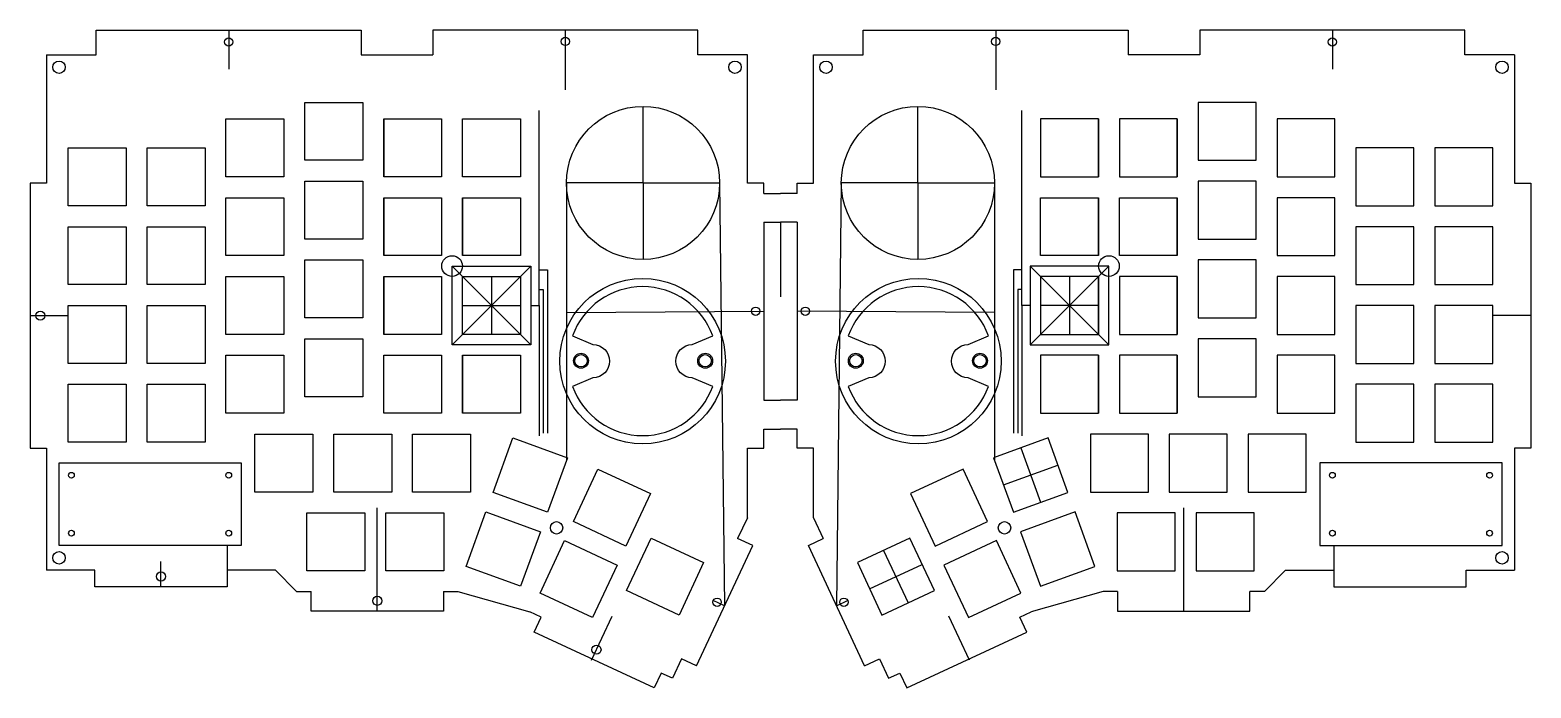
# Model space of a CAD drawing. Header units: millimetres. Extents: x -73 to 289, y -135 to 25.
import ezdxf

# ---------------------------------------------------------------- set-up
doc = ezdxf.new("R2010")
doc.units = ezdxf.units.MM
doc.layers.get('0').update_dxf_attribs({"linetype": 'CONTINUOUS'})

msp = doc.modelspace()

# ---------------------------------------------------------------- linework, layer by layer
for p, q in [((-57.4, 18.5), (-57.4, 24.5)), ((-57.4, 24.5), (6.6, 24.5)), ((-25.4, 24.5), (-25.4, 15)), ((6.6, 24.5), (6.6, 18.5)), ((87.93, 24.5), (23.93, 24.5)), ((23.93, 24.5), (23.93, 18.5)), ((55.93, 24.5), (55.93, 10)), ((87.93, 18.5), (87.93, 24.5)), ((127.93, 18.5), (127.93, 24.5)), ((127.93, 24.5), (191.93, 24.5)), ((159.93, 24.5), (159.93, 10)), ((191.93, 24.5), (191.93, 18.5)), ((273.27, 24.5), (209.27, 24.5)), ((209.27, 24.5), (209.27, 18.5)), ((241.27, 24.5), (241.27, 15)), ((273.27, 18.5), (273.27, 24.5)), ((-69.4, 18.5), (-69.4, -12.56)), ((-69.4, 18.5), (-57.4, 18.5)), ((6.6, 18.5), (23.93, 18.5)), ((99.93, 18.5), (87.93, 18.5)), ((99.93, -12.56), (99.93, 18.5)), ((115.93, -12.56), (115.93, 18.5)), ((115.93, 18.5), (127.93, 18.5)), ((209.27, 18.5), (191.93, 18.5)), ((285.27, 18.5), (273.27, 18.5)), ((285.27, 18.5), (285.27, -12.56)), ((-7, -7), (-7, 7)), ((49.62, -42.1), (49.62, 5)), ((74.73, -12.47), (74.73, 6.03)), ((141.13, -12.47), (141.13, 6.03)), ((166.24, -42.1), (166.24, 5)), ((222.86, -7), (222.86, 7)), ((12.05, 3), (12.05, -11)), ((31.1, -11), (31.1, 3)), ((184.76, 3), (170.76, 3)), ((170.76, 3), (170.76, -11)), ((203.81, 3), (203.81, -11)), ((-69.4, -12.56), (-73.4, -12.56)), ((-73.4, -12.56), (-73.4, -76.56)), ((74.73, -12.47), (56.23, -12.47)), ((56.23, -12.47), (56.23, -79.5)), ((74.73, -12.47), (74.73, -30.97)), ((74.73, -12.47), (93.23, -12.47)), ((93.23, -12.47), (94.42, -114.7)), ((103.93, -12.56), (99.93, -12.56)), ((103.93, -14.99), (103.93, -12.56)), ((111.93, -14.99), (111.93, -12.56)), ((111.93, -12.56), (115.93, -12.56)), ((122.63, -12.47), (121.44, -114.7)), ((141.13, -12.47), (122.63, -12.47)), ((141.13, -12.47), (159.63, -12.47)), ((141.13, -12.47), (141.13, -30.97)), ((159.63, -12.47), (159.63, -79.5)), ((170.76, -11), (184.76, -11)), ((285.27, -12.56), (289.27, -12.56)), ((289.27, -12.56), (289.27, -76.56)), ((12.05, -16.05), (26.05, -16.05)), ((26.05, -16.05), (26.05, -30.05)), ((31.1, -16.05), (31.1, -30.05)), ((103.93, -14.99), (107.93, -14.99)), ((111.93, -14.99), (107.93, -14.99)), ((184.76, -30.05), (184.76, -16.05)), ((203.81, -30.05), (203.81, -16.05)), ((103.93, -21.99), (103.93, -65)), ((103.93, -21.99), (107.93, -21.99)), ((107.93, -21.99), (107.93, -40)), ((111.93, -21.99), (107.93, -21.99)), ((111.93, -21.99), (111.93, -65)), ((26.05, -30.05), (12.05, -30.05)), ((28.58, -51.62), (47.62, -32.57)), ((47.62, -51.62), (28.58, -32.57)), ((47.62, -32.57), (47.62, -42.1)), ((187.29, -51.62), (168.24, -32.57)), ((187.29, -32.57), (168.24, -32.57)), ((168.24, -32.57), (168.24, -51.62)), ((168.24, -32.57), (168.24, -42.1)), ((12.05, -35.1), (12.05, -49.1)), ((31.1, -49.1), (31.1, -35.1)), ((38.1, -35.1), (38.1, -49.1)), ((49.62, -33.48), (51.63, -33.48)), ((51.63, -33.48), (51.63, -73)), ((166.24, -33.48), (164.24, -33.48)), ((164.24, -33.48), (164.24, -73)), ((184.76, -35.1), (170.76, -35.1)), ((170.76, -35.1), (170.76, -49.1)), ((177.76, -35.1), (177.76, -49.1)), ((189.81, -35.1), (189.81, -49.1)), ((203.81, -35.1), (189.81, -35.1)), ((49.62, -38.22), (50.62, -38.22)), ((50.62, -38.22), (50.62, -73)), ((165.24, -38.22), (165.24, -73)), ((166.24, -38.22), (165.24, -38.22)), ((31.1, -42.1), (45.1, -42.1)), ((47.62, -51.62), (38.1, -42.1)), ((47.62, -42.1), (49.62, -42.1)), ((49.62, -42.1), (49.62, -73.59)), ((56.23, -43.78), (103.93, -43.49)), ((159.63, -43.78), (111.93, -43.49)), ((166.24, -42.1), (166.24, -73.59)), ((168.24, -42.1), (166.24, -42.1)), ((168.24, -51.62), (177.76, -42.1)), ((184.76, -42.1), (170.76, -42.1)), ((-73.4, -44.56), (-64.15, -44.51)), ((289.27, -44.56), (280.01, -44.51)), ((170.76, -49.1), (184.76, -49.1)), ((189.81, -49.1), (203.81, -49.1)), ((12.05, -68.15), (12.05, -54.15)), ((31.1, -54.15), (31.1, -68.15)), ((184.76, -54.15), (184.76, -68.15)), ((203.81, -54.15), (203.81, -68.15)), ((103.93, -65), (107.93, -65)), ((111.93, -65), (107.93, -65)), ((103.93, -76.56), (103.93, -72)), ((103.93, -72), (107.93, -72)), ((111.93, -72), (107.93, -72)), ((111.93, -76.56), (111.93, -72)), ((-73.4, -76.56), (-69.4, -76.56)), ((-69.4, -76.56), (-69.4, -106.12)), ((99.93, -76.56), (103.93, -76.56)), ((99.93, -93.42), (99.93, -76.56)), ((115.93, -76.56), (111.93, -76.56)), ((115.93, -93.42), (115.93, -76.56)), ((165.99, -76.51), (170.78, -89.67)), ((285.27, -76.56), (285.27, -106.12)), ((289.27, -76.56), (285.27, -76.56)), ((161.81, -85.49), (174.97, -80.7)), ((10.5, -116), (10.5, -91)), ((99.93, -93.42), (97.58, -98.46)), ((115.93, -93.42), (118.28, -98.46)), ((205.36, -116), (205.36, -91)), ((-25.75, -100.15), (-25.76, -106.12)), ((87.64, -129.24), (101.21, -100.15)), ((101.21, -100.15), (97.58, -98.46)), ((114.66, -100.15), (118.28, -98.46)), ((128.22, -129.24), (114.66, -100.15)), ((132.85, -101.31), (138.77, -114)), ((241.61, -100.15), (241.63, -106.12)), ((-41.76, -110.12), (-41.76, -104)), ((129.47, -110.61), (142.15, -104.7)), ((-57.76, -106.12), (-69.4, -106.12)), ((-57.76, -110.12), (-57.76, -106.12)), ((-14.12, -106.12), (-25.76, -106.12)), ((-25.76, -106.12), (-25.76, -110.12)), ((-9, -111.25), (-14.12, -106.12)), ((224.86, -111.25), (229.99, -106.12)), ((229.99, -106.12), (241.63, -106.12)), ((241.63, -106.12), (241.63, -110.12)), ((273.63, -106.12), (285.27, -106.12)), ((273.63, -110.12), (273.63, -106.12)), ((-25.76, -110.12), (-57.76, -110.12)), ((-9, -111.25), (-5.5, -111.25)), ((-5.5, -116), (-5.5, -111.25)), ((26.5, -111.25), (26.5, -116)), ((26.5, -111.25), (30, -111.25)), ((30, -111.25), (47.35, -116.15)), ((185.86, -111.25), (168.52, -116.15)), ((189.36, -111.25), (185.86, -111.25)), ((189.36, -111.25), (189.36, -116)), ((224.86, -111.25), (221.36, -111.25)), ((221.36, -116), (221.36, -111.25)), ((241.63, -110.12), (273.63, -110.12)), ((26.5, -116), (-5.5, -116)), ((94.42, -114.7), (91.7, -113.43)), ((121.44, -114.7), (124.16, -113.43)), ((189.36, -116), (221.36, -116)), ((50.09, -117.43), (47.35, -116.15)), ((48.4, -121.06), (50.09, -117.43)), ((62.29, -127.82), (67.24, -117.21)), ((153.57, -127.82), (148.62, -117.21)), ((165.78, -117.43), (168.52, -116.15)), ((167.47, -121.06), (165.78, -117.43)), ((77.4, -134.58), (48.4, -121.06)), ((138.46, -134.58), (167.47, -121.06)), ((84.01, -127.55), (81.83, -132.24)), ((87.64, -129.24), (84.01, -127.55)), ((128.22, -129.24), (131.85, -127.55)), ((131.85, -127.55), (134.03, -132.24)), ((79.09, -130.96), (77.4, -134.58)), ((81.83, -132.24), (79.09, -130.96)), ((134.03, -132.24), (136.77, -130.96)), ((136.77, -130.96), (138.46, -134.58))]:
    msp.add_line(p, q)
for points in [[(-7, 7), (7, 7), (7, -7), (-7, -7)], [(208.86, 7), (208.86, -7), (222.86, -7), (222.86, 7)], [(-26.05, -11), (-26.05, 3), (-12.05, 3), (-12.05, -11)], [(26.05, 3), (26.05, -11), (12.05, -11), (12.05, 3)], [(31.1, 3), (45.1, 3), (45.1, -11), (31.1, -11)], [(184.76, -11), (184.76, 3)], [(189.81, -11), (203.81, -11), (203.81, 3), (189.81, 3)], [(241.91, -11), (241.91, 3), (227.91, 3), (227.91, -11)], [(-50.15, -18), (-64.15, -18), (-64.15, -4), (-50.15, -4)], [(-45.1, -18), (-45.1, -4), (-31.1, -4), (-31.1, -18)], [(246.96, -4), (246.96, -18), (260.96, -18), (260.96, -4)], [(266.01, -4), (266.01, -18), (280.01, -18), (280.01, -4)], [(-7, -26.05), (-7, -12.05), (7, -12.05), (7, -26.05)], [(208.86, -12.05), (208.86, -26.05), (222.86, -26.05), (222.86, -12.05)], [(-12.05, -16.05), (-12.05, -30.05), (-26.05, -30.05), (-26.05, -16.05)], [(12.05, -16.05), (12.05, -30.05)], [(45.1, -16.05), (45.1, -30.05), (31.1, -30.05), (31.1, -16.05)], [(184.76, -16.05), (184.76, -30.05), (170.76, -30.05), (170.76, -16.05)], [(203.81, -16.05), (203.81, -30.05), (189.81, -30.05), (189.81, -16.05)], [(241.91, -16.05), (227.91, -16.05), (227.91, -30.05), (241.91, -30.05)], [(-50.15, -23.05), (-50.15, -37.05), (-64.15, -37.05), (-64.15, -23.05)], [(-45.1, -37.05), (-45.1, -23.05), (-31.1, -23.05), (-31.1, -37.05)], [(260.96, -37.05), (260.96, -23.05), (246.96, -23.05), (246.96, -37.05)], [(280.01, -37.05), (280.01, -23.05), (266.01, -23.05), (266.01, -37.05)], [(-7, -45.1), (-7, -31.1), (7, -31.1), (7, -45.1)], [(47.62, -51.62), (28.58, -51.62), (28.58, -32.57), (47.62, -32.57)], [(168.24, -51.62), (187.29, -51.62), (187.29, -32.57)], [(208.86, -31.1), (208.86, -45.1), (222.86, -45.1), (222.86, -31.1)], [(-12.05, -35.1), (-12.05, -49.1), (-26.05, -49.1), (-26.05, -35.1)], [(12.05, -49.1), (12.05, -35.1), (26.05, -35.1), (26.05, -49.1)], [(45.1, -49.1), (31.1, -49.1), (31.1, -35.1), (45.1, -35.1)], [(184.76, -49.1), (184.76, -35.1)], [(203.81, -35.1), (203.81, -49.1)], [(241.91, -35.1), (227.91, -35.1), (227.91, -49.1), (241.91, -49.1)], [(-64.15, -56.1), (-64.15, -42.1), (-50.15, -42.1), (-50.15, -56.1)], [(-45.1, -42.1), (-31.1, -42.1), (-31.1, -56.1), (-45.1, -56.1)], [(246.96, -56.1), (260.96, -56.1), (260.96, -42.1), (246.96, -42.1)], [(280.01, -42.1), (266.01, -42.1), (266.01, -56.1), (280.01, -56.1)], [(-7, -64.15), (-7, -50.15), (7, -50.15), (7, -64.15)], [(208.86, -50.15), (208.86, -64.15), (222.86, -64.15), (222.86, -50.15)], [(-26.05, -54.15), (-12.05, -54.15), (-12.05, -68.15), (-26.05, -68.15)], [(26.05, -68.15), (12.05, -68.15), (12.05, -54.15), (26.05, -54.15)], [(31.1, -54.15), (45.1, -54.15), (45.1, -68.15), (31.1, -68.15)], [(184.76, -68.15), (184.76, -54.15), (170.76, -54.15), (170.76, -68.15)], [(189.81, -68.15), (203.81, -68.15), (203.81, -54.15), (189.81, -54.15)], [(227.91, -68.15), (241.91, -68.15), (241.91, -54.15), (227.91, -54.15)], [(-64.15, -61.15), (-50.15, -61.15), (-50.15, -75.15), (-64.15, -75.15)], [(-31.1, -61.15), (-31.1, -75.15), (-45.1, -75.15), (-45.1, -61.15)], [(260.96, -61.15), (246.96, -61.15), (246.96, -75.15), (260.96, -75.15)], [(280.01, -75.15), (280.01, -61.15), (266.01, -61.15), (266.01, -75.15)], [(-5.05, -73.2), (-5.05, -87.2), (-19.05, -87.2), (-19.05, -73.2)], [(14, -87.2), (0, -87.2), (0, -73.2), (14, -73.2)], [(19.05, -87.2), (19.05, -73.2), (33.05, -73.2), (33.05, -87.2)], [(38.5, -87.28), (43.29, -74.12), (56.45, -78.91), (51.66, -92.06)], [(159.42, -78.91), (164.21, -92.06), (177.36, -87.28), (172.57, -74.12)], [(196.81, -73.2), (182.81, -73.2), (182.81, -87.2), (196.81, -87.2)], [(201.86, -73.2), (201.86, -87.2), (215.86, -87.2), (215.86, -73.2)], [(234.91, -73.2), (220.91, -73.2), (220.91, -87.2), (234.91, -87.2)], [(-66.4, -80.15), (-22.4, -80.15), (-22.4, -100.15), (-66.4, -100.15)], [(70.6, -100.27), (57.91, -94.36), (63.82, -81.67), (76.51, -87.59)], [(157.96, -94.36), (152.04, -81.67), (139.35, -87.59), (145.27, -100.27)], [(238.27, -100.15), (282.27, -100.15), (282.27, -80.15), (238.27, -80.15)], [(7.5, -92.25), (7.5, -106.25), (-6.5, -106.25), (-6.5, -92.25)], [(12.55, -106.25), (12.55, -92.25), (26.55, -92.25), (26.55, -106.25)], [(49.93, -96.81), (45.14, -109.96), (31.99, -105.18), (36.77, -92.02)], [(165.93, -96.81), (170.72, -109.96), (183.88, -105.18), (179.09, -92.02)], [(189.31, -92.25), (189.31, -106.25), (203.31, -106.25), (203.31, -92.25)], [(208.36, -92.25), (208.36, -106.25), (222.36, -106.25), (222.36, -92.25)], [(49.86, -111.62), (55.77, -98.93), (68.46, -104.85), (62.54, -117.54)], [(70.75, -111.04), (76.67, -98.35), (89.35, -104.27), (83.44, -116.96)], [(126.51, -104.27), (132.42, -116.96), (145.11, -111.04), (139.2, -98.35)], [(160.09, -98.93), (147.4, -104.85), (153.32, -117.54), (166.01, -111.62)]]:
    msp.add_lwpolyline(points, close=True)
for points in [[(62.62, -59.56), (57.68, -61.65, 0.702882), (91.56, -61.65), (86.62, -59.56, -1), (86.62, -51.56), (91.56, -49.46, 0.702882), (57.68, -49.46), (62.62, -51.56, -1)], [(129.24, -51.56, -1), (129.24, -59.56), (124.3, -61.65, 0.702882), (158.18, -61.65), (153.24, -59.56, -1), (153.24, -51.56), (158.18, -49.46, 0.702882), (124.3, -49.46)]]:
    msp.add_lwpolyline(points, format="xyb", close=True)
for centre, radius in [((-25.4, 21.6), 1), ((55.93, 21.74), 1), ((159.93, 21.74), 1), ((241.27, 21.6), 1), ((-66.4, 15.5), 1.5), ((96.93, 15.5), 1.5), ((118.93, 15.5), 1.5), ((282.27, 15.5), 1.5), ((74.73, -12.47), 18.5), ((141.13, -12.47), 18.5), ((28.58, -32.57), 2.5), ((187.29, -32.57), 2.5), ((74.62, -55.56), 20), ((141.24, -55.56), 20), ((-70.9, -44.55), 1.1), ((101.93, -43.49), 1), ((113.93, -43.49), 1), ((59.73, -55.47), 1.8), ((59.73, -55.47), 1.5), ((89.73, -55.47), 1.8), ((89.73, -55.47), 1.5), ((126.13, -55.47), 1.8), ((126.13, -55.47), 1.5), ((156.13, -55.47), 1.8), ((156.13, -55.47), 1.5), ((-63.4, -83.15), 0.7), ((-25.4, -83.15), 0.7), ((241.27, -83.15), 0.7), ((279.27, -83.15), 0.7), ((-63.4, -97.15), 0.7), ((-25.4, -97.15), 0.7), ((53.82, -95.86), 1.5), ((162.05, -95.86), 1.5), ((241.27, -97.15), 0.7), ((279.27, -97.15), 0.7), ((-66.4, -103.12), 1.5), ((282.27, -103.12), 1.5), ((-41.76, -107.62), 1.1), ((10.5, -113.5), 1.1), ((92.61, -113.85), 1), ((123.25, -113.85), 1), ((63.46, -125.32), 1.1)]:
    msp.add_circle(centre, radius)

doc.saveas('drawing.dxf')
